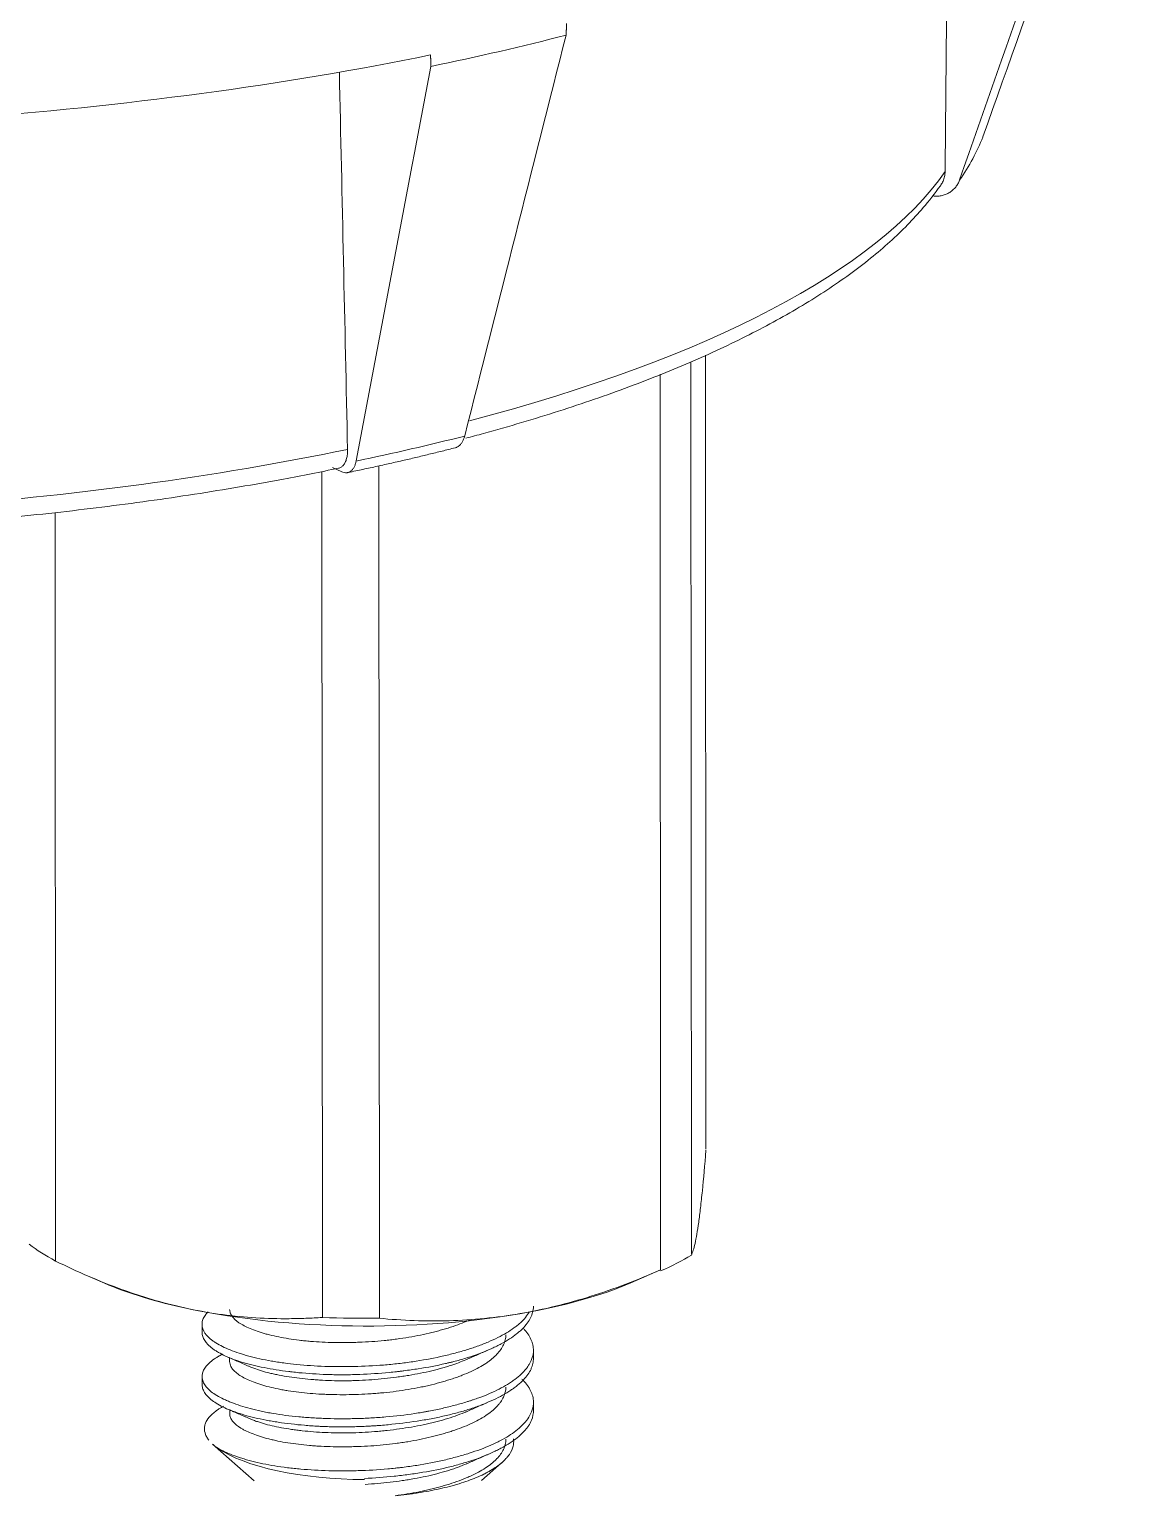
# Model space of a CAD drawing. Extents: x 9509 to 10103, y -15405 to -14985.
# Drawn here: x 10040.31 to 10060.38, y -15231.78 to -15205.24 of the extents above; entities that cross this region are included whole.
import ezdxf

# ---------------------------------------------------------------- set-up
doc = ezdxf.new("R2010")
doc.units = 0
doc.header["$MEASUREMENT"] = 0
doc.linetypes.add('HIDDEN2', pattern=[4.7625, 3.175, -1.5875])
doc.layers.add('1', color=4, linetype='HIDDEN2')

msp = doc.modelspace()

# ---------------------------------------------------------------- linework, layer by layer
at = {"layer": '1', "color": 7, "linetype": 'Continuous', "lineweight": 18}
for p, q in [((10052.298, -15227.408), (10052.288, -15211.26)), ((10052.562, -15225.512), (10052.552, -15211.138)), ((10051.741, -15227.697), (10051.731, -15211.484)), ((10046.648, -15228.572), (10046.638, -15213.141)), ((10045.616, -15228.557), (10045.606, -15213.244)), ((10045.801, -15213.168), (10045.967, -15213.247)), ((10040.786, -15227.536), (10040.777, -15213.983)), ((10051.203, -15227.93), (10051.738, -15227.698)), ((10041.367, -15227.804), (10041.671, -15227.936)), ((10043.438, -15228.682), (10043.438, -15228.826)), ((10043.938, -15229.289), (10043.938, -15229.352)), ((10049.438, -15229.295), (10049.438, -15229.15)), ((10043.438, -15229.625), (10043.438, -15229.771)), ((10049.439, -15230.238), (10049.439, -15230.093)), ((10043.939, -15230.233), (10043.939, -15230.296)), ((10043.63, -15230.851), (10044.379, -15231.513)), ((10048.5, -15231.51), (10048.862, -15231.189))]:
    msp.add_line(p, q, dxfattribs=at)
for centre, major_axis, ratio, start_param, end_param in [((10030.121, -14816.037), (-6.185, 845.228), 0.031919, 4.230195, 4.237281), ((10033.158, -15198.197), (-27.426, -0.018), 0.330963, 2.124315, 2.233189), ((10033.158, -15197.988), (27.43, 0.018), 0.330963, 4.589658, 5.265633), ((10019.923, -14813.877), (-26.675, 849.579), 0.01815, 4.222976, 4.232056), ((10033.163, -15206.158), (-24.615, -0.016), 0.330963, 2.915475, 3.012825), ((10046.436, -15226.372), (6.65, 0.004), 0.330963, 3.54127, 3.696819), ((10046.436, -15226.391), (6.65, 0.004), 0.330963, 5.635665, 5.791214), ((10046.436, -15226.727), (-6, -0.004), 0.330963, 0.652874, 1.001051), ((10046.436, -15226.727), (-6, -0.004), 0.330963, 2.048248, 2.488709), ((10046.436, -15226.727), (-6, -0.004), 0.330963, 1.001051, 2.048248), ((10046.436, -15226.372), (6.65, 0.004), 0.330963, 4.588467, 4.744017), ((10046.439, -15230.501), (-3, -0.002), 0.330963, 0.436959, 1.550932)]:
    msp.add_ellipse(centre, major_axis=major_axis, ratio=ratio, start_param=start_param, end_param=end_param, dxfattribs=at)
at = {"layer": '1', "color": 1, "linetype": 'Continuous', "lineweight": 13}
for centre, major_axis, start_param, end_param in [((10033.163, -15206.017), (-24.351, -0.016), 2.240215, 2.914734), ((10033.163, -15206.158), (-24.615, -0.016), 2.130077, 2.227427), ((10033.163, -15206.017), (-24.351, -0.016), 1.44277, 2.129336)]:
    msp.add_ellipse(centre, major_axis=major_axis, ratio=0.330963, start_param=start_param, end_param=end_param, dxfattribs=at)
at = {"layer": '1', "color": 7, "linetype": 'Continuous', "lineweight": 18}
for points, degree in [([(10057.576, -15207.184), (10058.51, -15204.554), (10059.444, -15201.923), (10060.378, -15199.293)], 3), ([(10057.154, -15207.965), (10058.053, -15205.399), (10058.953, -15202.832), (10059.852, -15200.266)], 3), ([(10048.194, -15212.597), (10048.806, -15210.179), (10049.418, -15207.761), (10050.03, -15205.343)], 3), ([(10046.228, -15213.051), (10046.679, -15210.671), (10047.13, -15208.29), (10047.581, -15205.909)], 3), ([(10057.576, -15207.184), (10057.576, -15207.186), (10057.575, -15207.187), (10057.575, -15207.189)], 3), ([(10057.153, -15207.969), (10057.153, -15207.968), (10057.153, -15207.966), (10057.154, -15207.965)], 3), ([(10048.194, -15212.597), (10048.194, -15212.598), (10048.194, -15212.6), (10048.193, -15212.601)], 3), ([(10046.056, -15213.267), (10047.085, -15213.054), (10048.048, -15212.807)], 2), ([(10046.228, -15213.055), (10046.228, -15213.054), (10046.228, -15213.053), (10046.228, -15213.051)], 3), ([(10043.879, -15229.263), (10044.082, -15229.352), (10044.29, -15229.442)], 2), ([(10048.229, -15229.318), (10048.424, -15229.232), (10048.625, -15229.145)], 2), ([(10048.2, -15230.274), (10048.399, -15230.187), (10048.604, -15230.097)], 2), ([(10043.939, -15230.232), (10044.132, -15230.316), (10044.332, -15230.404)], 2), ([(10043.637, -15230.858), (10043.662, -15230.88), (10043.69, -15230.902), (10043.721, -15230.923)], 3), ([(10048.219, -15231.21), (10048.415, -15231.124), (10048.616, -15231.036)], 2)]:
    msp.add_open_spline(points, degree=degree, dxfattribs=at)
for points, weights in [([(10050.038, -15205.134), (10050.034, -15205.239), (10050.03, -15205.343)], [0.499999122562, 0.500000877438, 0.499999122562]), ([(10047.581, -15205.909), (10047.578, -15205.806), (10047.576, -15205.703)], [0.49999911895, 0.50000088105, 0.49999911895])]:
    msp.add_rational_spline(points, weights, degree=2, dxfattribs=at)
for points, knots in [([(10056.892, -15207.815), (10056.891, -15207.845), (10056.888, -15207.875), (10056.878, -15207.918), (10056.875, -15207.933), (10056.865, -15207.961), (10056.86, -15207.975), (10056.843, -15208.012), (10056.83, -15208.034), (10056.816, -15208.054)], [0, 0, 0, 0, 0.349635, 0.349635, 0.524452, 0.524452, 0.69927, 0.69927, 1, 1, 1, 1]), ([(10048.215, -15212.641), (10048.321, -15212.613), (10048.899, -15212.457), (10049.91, -15212.156), (10051.182, -15211.717), (10052.357, -15211.244), (10053.426, -15210.74), (10054.386, -15210.206), (10055.231, -15209.643), (10055.954, -15209.052), (10056.48, -15208.507), (10056.746, -15208.156), (10056.841, -15208.018)], [0, 0, 0, 0, 0.024982, 0.137042, 0.249252, 0.361669, 0.474337, 0.587303, 0.700593, 0.814167, 0.927736, 1, 1, 1, 1]), ([(10056.688, -15208.261), (10056.714, -15208.262), (10056.765, -15208.261), (10056.814, -15208.253), (10056.851, -15208.244), (10056.863, -15208.24), (10056.887, -15208.233), (10056.898, -15208.228), (10056.932, -15208.214), (10056.954, -15208.203), (10056.985, -15208.183), (10056.995, -15208.176), (10057.015, -15208.162), (10057.024, -15208.154), (10057.051, -15208.13), (10057.068, -15208.113), (10057.098, -15208.076), (10057.111, -15208.056), (10057.135, -15208.014), (10057.145, -15207.992), (10057.153, -15207.969)], [0, 0, 0, 0, 0.125, 0.25, 0.25, 0.3125, 0.3125, 0.375, 0.375, 0.5, 0.5, 0.5625, 0.5625, 0.625, 0.625, 0.75, 0.75, 0.875, 0.875, 1, 1, 1, 1]), ([(10048.193, -15212.601), (10048.188, -15212.622), (10048.175, -15212.662), (10048.158, -15212.697), (10048.144, -15212.721), (10048.139, -15212.728), (10048.129, -15212.742), (10048.124, -15212.749), (10048.107, -15212.767), (10048.095, -15212.778), (10048.077, -15212.791), (10048.07, -15212.795), (10048.057, -15212.802), (10048.05, -15212.805), (10048.039, -15212.809), (10048.034, -15212.81), (10048.029, -15212.812)], [0, 0, 0, 0, 0.187253, 0.374505, 0.374505, 0.468132, 0.468132, 0.561758, 0.561758, 0.749011, 0.749011, 0.842637, 0.842637, 0.936264, 0.936264, 1, 1, 1, 1]), ([(10046.072, -15212.844), (10046.073, -15212.874), (10046.072, -15212.903), (10046.068, -15212.945), (10046.066, -15212.958), (10046.061, -15212.984), (10046.058, -15212.997), (10046.049, -15213.034), (10046.041, -15213.056), (10046.026, -15213.086), (10046.021, -15213.096), (10046.01, -15213.113), (10046.004, -15213.122), (10045.985, -15213.144), (10045.971, -15213.156), (10045.949, -15213.17), (10045.941, -15213.174), (10045.925, -15213.181), (10045.917, -15213.183), (10045.908, -15213.185), (10045.908, -15213.185)], [0, 0, 0, 0, 0.166486, 0.166486, 0.249729, 0.249729, 0.332973, 0.332973, 0.499459, 0.499459, 0.582702, 0.582702, 0.665945, 0.665945, 0.832431, 0.832431, 0.915674, 0.915674, 0.998918, 1, 1, 1, 1]), ([(10045.967, -15213.247), (10045.982, -15213.254), (10046.011, -15213.264), (10046.04, -15213.267), (10046.061, -15213.265), (10046.067, -15213.265), (10046.081, -15213.262), (10046.088, -15213.26), (10046.107, -15213.253), (10046.119, -15213.246), (10046.137, -15213.234), (10046.142, -15213.229), (10046.153, -15213.218), (10046.158, -15213.213), (10046.173, -15213.195), (10046.182, -15213.181), (10046.199, -15213.15), (10046.206, -15213.133), (10046.218, -15213.096), (10046.224, -15213.076), (10046.228, -15213.055)], [0, 0, 0, 0, 0.125, 0.25, 0.25, 0.3125, 0.3125, 0.375, 0.375, 0.5, 0.5, 0.5625, 0.5625, 0.625, 0.625, 0.75, 0.75, 0.875, 0.875, 1, 1, 1, 1]), ([(10030.102, -15214.339), (10030.383, -15214.351), (10031.263, -15214.384), (10032.752, -15214.409), (10034.564, -15214.396), (10036.368, -15214.338), (10038.154, -15214.234), (10039.913, -15214.087), (10041.634, -15213.895), (10043.308, -15213.662), (10044.73, -15213.42), (10045.581, -15213.252), (10045.908, -15213.184)], [0, 0, 0, 0, 0.05141, 0.161191, 0.270985, 0.380781, 0.490588, 0.600414, 0.710271, 0.820171, 0.930128, 1, 1, 1, 1]), ([(10052.562, -15225.53), (10052.54, -15225.798), (10052.518, -15226.044), (10052.485, -15226.372), (10052.474, -15226.475), (10052.452, -15226.665), (10052.441, -15226.753), (10052.43, -15226.833)], [0, 0, 0, 0, 0.5, 0.5, 0.75, 0.75, 1, 1, 1, 1]), ([(10052.43, -15226.833), (10052.419, -15226.912), (10052.408, -15226.984), (10052.386, -15227.112), (10052.375, -15227.168), (10052.342, -15227.314), (10052.32, -15227.382), (10052.298, -15227.427)], [0, 0, 0, 0, 0.25, 0.25, 0.5, 0.5, 1, 1, 1, 1]), ([(10043.201, -15228.401), (10042.998, -15228.358), (10042.795, -15228.307), (10042.49, -15228.219), (10042.389, -15228.188), (10042.236, -15228.138), (10042.185, -15228.121), (10042.083, -15228.086), (10041.626, -15227.924), (10041.179, -15227.729), (10040.786, -15227.536)], [0, 0, 0, 0, 0.25, 0.25, 0.375, 0.375, 0.4375, 0.4375, 0.5, 1, 1, 1, 1]), ([(10051.741, -15227.697), (10051.321, -15227.88), (10050.9, -15228.041), (10050.263, -15228.242), (10050.051, -15228.302), (10049.624, -15228.407), (10049.41, -15228.452), (10049.195, -15228.488)], [0, 0, 0, 0, 0.5, 0.5, 0.75, 0.75, 1, 1, 1, 1]), ([(10045.616, -15228.557), (10045.517, -15228.564), (10045.368, -15228.572), (10045.218, -15228.576), (10045.118, -15228.579), (10045.068, -15228.579), (10044.816, -15228.581), (10044.615, -15228.576), (10044.212, -15228.552), (10044.01, -15228.533), (10043.606, -15228.478), (10043.404, -15228.444), (10043.201, -15228.401)], [0, 0, 0, 0, 0.125, 0.1875, 0.1875, 0.25, 0.25, 0.5, 0.5, 0.75, 0.75, 1, 1, 1, 1]), ([(10043.548, -15228.455), (10043.532, -15228.47), (10043.518, -15228.486), (10043.487, -15228.526), (10043.472, -15228.551), (10043.45, -15228.601), (10043.443, -15228.626), (10043.438, -15228.664), (10043.437, -15228.677), (10043.438, -15228.696), (10043.438, -15228.702), (10043.44, -15228.715), (10043.441, -15228.721), (10043.452, -15228.779), (10043.478, -15228.828), (10043.54, -15228.901), (10043.564, -15228.925), (10043.6, -15228.954), (10043.607, -15228.96), (10043.623, -15228.972), (10043.63, -15228.978), (10043.655, -15228.995), (10043.672, -15229.007), (10043.762, -15229.063), (10043.848, -15229.105), (10043.997, -15229.165), (10044.051, -15229.184), (10044.122, -15229.208), (10044.136, -15229.212), (10044.165, -15229.222), (10044.21, -15229.235), (10044.256, -15229.248), (10044.412, -15229.291), (10044.547, -15229.321), (10044.729, -15229.353), (10044.784, -15229.362), (10044.841, -15229.371), (10044.88, -15229.376), (10044.899, -15229.379), (10044.997, -15229.392), (10045.076, -15229.401), (10045.318, -15229.425), (10045.486, -15229.436), (10045.702, -15229.444), (10045.746, -15229.445), (10045.812, -15229.446), (10045.834, -15229.446), (10045.878, -15229.447), (10045.989, -15229.448), (10046.1, -15229.447), (10046.367, -15229.442), (10046.546, -15229.433), (10046.769, -15229.415), (10046.814, -15229.411), (10046.904, -15229.402), (10046.948, -15229.397), (10047.081, -15229.382), (10047.168, -15229.371), (10047.425, -15229.333), (10047.592, -15229.302), (10047.794, -15229.258), (10047.835, -15229.248), (10047.914, -15229.229), (10047.953, -15229.22), (10048.068, -15229.19), (10048.142, -15229.169), (10048.286, -15229.125), (10048.355, -15229.102), (10048.489, -15229.054), (10048.554, -15229.029), (10048.678, -15228.977), (10048.796, -15228.923), (10048.952, -15228.838), (10049.043, -15228.778), (10049.106, -15228.732), (10049.126, -15228.717), (10049.165, -15228.685), (10049.184, -15228.669), (10049.271, -15228.589), (10049.326, -15228.523), (10049.365, -15228.456)], [0, 0, 0, 0, 0.018178, 0.018178, 0.04623, 0.04623, 0.074282, 0.074282, 0.088308, 0.088308, 0.095321, 0.095321, 0.102334, 0.102334, 0.158438, 0.158438, 0.18649, 0.18649, 0.193503, 0.193503, 0.200516, 0.200516, 0.214542, 0.214542, 0.270647, 0.270647, 0.298699, 0.298699, 0.305712, 0.305712, 0.312725, 0.326751, 0.326751, 0.382855, 0.382855, 0.396881, 0.403894, 0.403894, 0.410907, 0.410907, 0.438959, 0.438959, 0.495063, 0.495063, 0.509089, 0.509089, 0.516102, 0.516102, 0.523115, 0.551167, 0.551167, 0.607271, 0.607271, 0.621297, 0.621297, 0.635323, 0.635323, 0.663375, 0.663375, 0.719479, 0.719479, 0.733505, 0.733505, 0.747531, 0.747531, 0.775584, 0.775584, 0.803636, 0.803636, 0.831688, 0.831688, 0.85974, 0.887792, 0.915844, 0.915844, 0.92987, 0.92987, 0.943896, 0.943896, 1, 1, 1, 1]), ([(10049.437, -15228.351), (10049.437, -15228.354), (10049.437, -15228.357), (10049.437, -15228.377), (10049.436, -15228.394), (10049.431, -15228.428), (10049.428, -15228.446), (10049.415, -15228.497), (10049.402, -15228.531), (10049.353, -15228.631), (10049.304, -15228.696), (10049.231, -15228.769), (10049.223, -15228.777), (10049.206, -15228.793), (10049.18, -15228.817), (10049.152, -15228.84), (10049.093, -15228.887), (10049.007, -15228.947), (10048.908, -15229.006), (10048.829, -15229.048), (10048.787, -15229.069), (10048.744, -15229.09), (10048.715, -15229.104), (10048.701, -15229.111), (10048.566, -15229.172), (10048.436, -15229.222), (10048.226, -15229.291), (10048.154, -15229.313), (10048.041, -15229.344), (10048.003, -15229.354), (10047.945, -15229.369), (10047.925, -15229.373), (10047.886, -15229.383), (10047.866, -15229.388), (10047.688, -15229.429), (10047.523, -15229.46), (10047.268, -15229.5), (10047.182, -15229.512), (10047.072, -15229.526), (10047.05, -15229.529), (10047.006, -15229.534), (10046.984, -15229.537), (10046.917, -15229.544), (10046.873, -15229.549), (10046.65, -15229.57), (10046.472, -15229.582), (10046.205, -15229.592), (10046.115, -15229.594), (10046.004, -15229.594), (10045.981, -15229.594), (10045.937, -15229.594), (10045.87, -15229.594), (10045.804, -15229.593), (10045.586, -15229.587), (10045.417, -15229.577), (10045.211, -15229.559), (10045.15, -15229.553), (10045.09, -15229.546), (10045.05, -15229.542), (10045.03, -15229.539), (10044.93, -15229.527), (10044.853, -15229.516), (10044.63, -15229.481), (10044.491, -15229.453), (10044.329, -15229.414), (10044.297, -15229.406), (10044.235, -15229.389), (10044.205, -15229.38), (10044.116, -15229.354), (10044.06, -15229.335), (10043.903, -15229.277), (10043.812, -15229.235), (10043.715, -15229.179), (10043.696, -15229.167), (10043.661, -15229.144), (10043.644, -15229.132), (10043.597, -15229.097), (10043.569, -15229.073), (10043.498, -15229.001), (10043.466, -15228.952), (10043.446, -15228.889), (10043.443, -15228.877), (10043.439, -15228.853), (10043.438, -15228.843), (10043.438, -15228.832)], [0, 0, 0, 0, 0.002286, 0.002286, 0.016568, 0.016568, 0.030851, 0.030851, 0.059416, 0.059416, 0.116545, 0.116545, 0.123687, 0.123687, 0.130828, 0.14511, 0.14511, 0.173675, 0.20224, 0.20224, 0.216523, 0.223664, 0.223664, 0.230805, 0.230805, 0.287935, 0.287935, 0.3165, 0.3165, 0.330782, 0.330782, 0.337923, 0.337923, 0.345065, 0.345065, 0.402194, 0.402194, 0.430759, 0.430759, 0.437901, 0.437901, 0.445042, 0.445042, 0.459324, 0.459324, 0.516454, 0.516454, 0.545019, 0.545019, 0.55216, 0.55216, 0.559301, 0.573584, 0.573584, 0.630714, 0.630714, 0.644996, 0.652137, 0.652137, 0.659279, 0.659279, 0.687844, 0.687844, 0.744973, 0.744973, 0.759256, 0.759256, 0.773538, 0.773538, 0.802103, 0.802103, 0.859233, 0.859233, 0.873515, 0.873515, 0.887798, 0.887798, 0.916363, 0.916363, 0.973493, 0.973493, 0.987775, 0.987775, 1, 1, 1, 1]), ([(10043.938, -15228.413), (10043.938, -15228.423), (10043.939, -15228.433), (10043.943, -15228.453), (10043.945, -15228.464), (10043.953, -15228.484), (10043.957, -15228.495), (10043.973, -15228.525), (10043.988, -15228.545), (10044.04, -15228.605), (10044.088, -15228.643), (10044.181, -15228.698), (10044.214, -15228.716), (10044.288, -15228.75), (10044.328, -15228.767), (10044.413, -15228.799), (10044.458, -15228.815), (10044.53, -15228.837), (10044.555, -15228.844), (10044.606, -15228.859), (10044.633, -15228.866), (10044.767, -15228.9), (10044.883, -15228.923), (10045.069, -15228.953), (10045.133, -15228.961), (10045.232, -15228.973), (10045.266, -15228.977), (10045.334, -15228.984), (10045.368, -15228.987), (10045.542, -15229.001), (10045.684, -15229.008), (10045.905, -15229.012), (10045.979, -15229.012), (10046.074, -15229.011), (10046.093, -15229.011), (10046.131, -15229.01), (10046.188, -15229.009), (10046.244, -15229.008), (10046.434, -15229), (10046.585, -15228.99), (10046.773, -15228.971), (10046.83, -15228.965), (10046.886, -15228.959), (10046.924, -15228.954), (10046.943, -15228.951), (10047.036, -15228.939), (10047.11, -15228.928), (10047.326, -15228.891), (10047.466, -15228.863), (10047.634, -15228.821), (10047.668, -15228.813), (10047.734, -15228.795), (10047.766, -15228.786), (10047.862, -15228.759), (10047.924, -15228.739), (10048.096, -15228.682), (10048.2, -15228.641), (10048.296, -15228.598)], [0, 0, 0, 0, 0.018204, 0.018204, 0.037166, 0.037166, 0.056128, 0.056128, 0.094053, 0.094053, 0.169903, 0.169903, 0.207828, 0.207828, 0.245752, 0.245752, 0.283677, 0.283677, 0.302639, 0.302639, 0.321602, 0.321602, 0.397451, 0.397451, 0.435376, 0.435376, 0.454339, 0.454339, 0.473301, 0.473301, 0.54915, 0.54915, 0.587075, 0.587075, 0.596556, 0.596556, 0.606038, 0.625, 0.625, 0.700849, 0.700849, 0.719812, 0.729293, 0.729293, 0.738774, 0.738774, 0.776699, 0.776699, 0.852549, 0.852549, 0.871511, 0.871511, 0.890473, 0.890473, 0.928398, 0.928398, 1, 1, 1, 1]), ([(10049.195, -15228.488), (10048.981, -15228.525), (10048.767, -15228.554), (10048.338, -15228.596), (10048.124, -15228.61), (10047.486, -15228.628), (10047.065, -15228.611), (10046.648, -15228.572)], [0, 0, 0, 0, 0.25, 0.25, 0.5, 0.5, 1, 1, 1, 1]), ([(10043.809, -15229.223), (10043.794, -15229.23), (10043.779, -15229.238), (10043.755, -15229.251), (10043.745, -15229.257), (10043.725, -15229.268), (10043.696, -15229.285), (10043.67, -15229.302), (10043.62, -15229.336), (10043.561, -15229.383), (10043.517, -15229.431), (10043.49, -15229.467), (10043.482, -15229.48), (10043.468, -15229.505), (10043.462, -15229.517), (10043.437, -15229.581), (10043.433, -15229.631), (10043.451, -15229.707), (10043.461, -15229.732), (10043.482, -15229.769), (10043.49, -15229.782), (10043.508, -15229.806), (10043.518, -15229.819), (10043.573, -15229.879), (10043.631, -15229.926), (10043.742, -15229.992), (10043.782, -15230.014), (10043.849, -15230.046), (10043.872, -15230.056), (10043.92, -15230.077), (10043.944, -15230.087), (10044.072, -15230.137), (10044.186, -15230.174), (10044.375, -15230.224), (10044.441, -15230.24), (10044.545, -15230.262), (10044.58, -15230.269), (10044.652, -15230.283), (10044.688, -15230.289), (10044.872, -15230.321), (10045.027, -15230.341), (10045.271, -15230.364), (10045.354, -15230.37), (10045.482, -15230.378), (10045.525, -15230.38), (10045.611, -15230.384), (10045.654, -15230.386), (10045.784, -15230.39), (10045.871, -15230.391), (10046.047, -15230.391), (10046.136, -15230.39), (10046.27, -15230.387), (10046.315, -15230.386), (10046.405, -15230.382), (10046.45, -15230.38), (10046.585, -15230.372), (10046.675, -15230.366), (10046.941, -15230.343), (10047.116, -15230.323), (10047.331, -15230.29), (10047.374, -15230.283), (10047.438, -15230.272), (10047.46, -15230.269), (10047.502, -15230.261), (10047.607, -15230.242), (10047.791, -15230.204), (10047.946, -15230.165), (10048.098, -15230.125), (10048.171, -15230.104), (10048.261, -15230.076), (10048.279, -15230.07), (10048.315, -15230.059), (10048.332, -15230.053), (10048.384, -15230.035), (10048.418, -15230.023), (10048.518, -15229.987), (10048.582, -15229.962), (10048.763, -15229.884), (10048.872, -15229.828), (10048.981, -15229.762), (10048.993, -15229.754), (10049.017, -15229.739), (10049.051, -15229.716), (10049.083, -15229.693), (10049.145, -15229.647), (10049.219, -15229.584), (10049.279, -15229.519), (10049.319, -15229.469), (10049.337, -15229.444), (10049.353, -15229.419), (10049.364, -15229.402), (10049.369, -15229.394), (10049.411, -15229.318), (10049.432, -15229.25), (10049.439, -15229.149), (10049.438, -15229.115), (10049.43, -15229.064), (10049.426, -15229.047), (10049.419, -15229.022), (10049.416, -15229.013), (10049.411, -15228.996), (10049.407, -15228.988), (10049.377, -15228.912), (10049.335, -15228.845), (10049.271, -15228.774), (10049.266, -15228.768), (10049.26, -15228.761)], [0, 0, 0, 0, 0.007902, 0.007902, 0.013515, 0.013515, 0.019127, 0.030352, 0.030352, 0.052802, 0.075252, 0.075252, 0.086476, 0.086476, 0.097701, 0.097701, 0.142601, 0.142601, 0.16505, 0.16505, 0.176275, 0.176275, 0.1875, 0.1875, 0.2324, 0.2324, 0.254849, 0.254849, 0.266074, 0.266074, 0.277299, 0.277299, 0.322198, 0.322198, 0.344648, 0.344648, 0.355873, 0.355873, 0.367098, 0.367098, 0.411997, 0.411997, 0.434447, 0.434447, 0.445672, 0.445672, 0.456897, 0.456897, 0.479346, 0.479346, 0.501796, 0.501796, 0.513021, 0.513021, 0.524246, 0.524246, 0.546696, 0.546696, 0.591595, 0.591595, 0.60282, 0.60282, 0.608432, 0.608432, 0.614045, 0.636494, 0.658944, 0.658944, 0.681394, 0.681394, 0.687006, 0.687006, 0.692619, 0.692619, 0.703844, 0.703844, 0.726293, 0.726293, 0.771193, 0.771193, 0.776805, 0.776805, 0.782418, 0.793642, 0.793642, 0.816092, 0.838542, 0.838542, 0.849767, 0.855379, 0.855379, 0.860992, 0.860992, 0.905891, 0.905891, 0.928341, 0.928341, 0.939566, 0.939566, 0.945178, 0.945178, 0.95079, 0.95079, 0.99569, 0.99569, 1, 1, 1, 1]), ([(10043.938, -15229.355), (10043.939, -15229.385), (10043.946, -15229.416), (10043.972, -15229.466), (10043.986, -15229.486), (10044.012, -15229.516), (10044.021, -15229.526), (10044.042, -15229.546), (10044.053, -15229.555), (10044.113, -15229.603), (10044.174, -15229.64), (10044.283, -15229.691), (10044.322, -15229.708), (10044.386, -15229.732), (10044.409, -15229.741), (10044.454, -15229.756), (10044.477, -15229.764), (10044.598, -15229.802), (10044.703, -15229.829), (10044.848, -15229.858), (10044.877, -15229.864), (10044.938, -15229.875), (10044.968, -15229.88), (10045.062, -15229.895), (10045.127, -15229.904), (10045.324, -15229.928), (10045.461, -15229.939), (10045.64, -15229.948), (10045.676, -15229.95), (10045.731, -15229.952), (10045.75, -15229.952), (10045.787, -15229.953), (10045.805, -15229.954), (10045.897, -15229.955), (10045.972, -15229.956), (10046.196, -15229.954), (10046.347, -15229.949), (10046.518, -15229.937), (10046.538, -15229.936), (10046.576, -15229.933), (10046.595, -15229.931), (10046.652, -15229.927), (10046.69, -15229.923), (10046.803, -15229.912), (10046.878, -15229.904), (10047.1, -15229.874), (10047.245, -15229.85), (10047.422, -15229.814), (10047.457, -15229.807), (10047.526, -15229.791), (10047.56, -15229.783), (10047.661, -15229.759), (10047.726, -15229.741), (10047.854, -15229.705), (10047.915, -15229.686), (10048.005, -15229.656), (10048.035, -15229.646), (10048.093, -15229.625), (10048.121, -15229.614), (10048.26, -15229.56), (10048.361, -15229.514), (10048.495, -15229.44), (10048.538, -15229.415), (10048.597, -15229.375), (10048.616, -15229.362), (10048.652, -15229.335), (10048.67, -15229.321), (10048.753, -15229.253), (10048.806, -15229.197), (10048.867, -15229.11), (10048.884, -15229.081), (10048.904, -15229.037), (10048.91, -15229.022), (10048.921, -15228.992), (10048.925, -15228.978), (10048.935, -15228.933), (10048.938, -15228.903), (10048.938, -15228.872)], [0, 0, 0, 0, 0.042672, 0.042672, 0.07166, 0.07166, 0.086155, 0.086155, 0.100649, 0.100649, 0.158627, 0.158627, 0.187616, 0.187616, 0.20211, 0.20211, 0.216605, 0.216605, 0.274583, 0.274583, 0.289077, 0.289077, 0.303571, 0.303571, 0.33256, 0.33256, 0.390538, 0.390538, 0.405032, 0.405032, 0.41228, 0.41228, 0.419527, 0.419527, 0.448516, 0.448516, 0.506493, 0.506493, 0.513741, 0.513741, 0.520988, 0.520988, 0.535482, 0.535482, 0.564471, 0.564471, 0.622449, 0.622449, 0.636943, 0.636943, 0.651438, 0.651438, 0.680427, 0.680427, 0.709416, 0.709416, 0.72391, 0.72391, 0.738404, 0.738404, 0.796382, 0.796382, 0.825371, 0.825371, 0.839866, 0.839866, 0.85436, 0.85436, 0.912338, 0.912338, 0.941327, 0.941327, 0.955821, 0.955821, 0.970315, 0.970315, 1, 1, 1, 1]), ([(10049.438, -15229.293), (10049.438, -15229.325), (10049.435, -15229.357), (10049.424, -15229.406), (10049.42, -15229.423), (10049.408, -15229.457), (10049.402, -15229.474), (10049.363, -15229.559), (10049.317, -15229.625), (10049.225, -15229.721), (10049.191, -15229.752), (10049.133, -15229.799), (10049.113, -15229.815), (10049.071, -15229.845), (10049.049, -15229.861), (10048.936, -15229.936), (10048.832, -15229.994), (10048.658, -15230.075), (10048.597, -15230.101), (10048.5, -15230.139), (10048.467, -15230.152), (10048.4, -15230.177), (10048.366, -15230.189), (10048.261, -15230.224), (10048.189, -15230.246), (10048.041, -15230.288), (10047.889, -15230.328), (10047.729, -15230.362), (10047.605, -15230.387), (10047.563, -15230.395), (10047.479, -15230.41), (10047.437, -15230.417), (10047.224, -15230.452), (10047.051, -15230.474), (10046.786, -15230.501), (10046.697, -15230.509), (10046.584, -15230.517), (10046.561, -15230.518), (10046.516, -15230.521), (10046.449, -15230.525), (10046.382, -15230.528), (10046.247, -15230.534), (10046.159, -15230.536), (10045.982, -15230.538), (10045.894, -15230.538), (10045.762, -15230.535), (10045.697, -15230.534), (10045.632, -15230.531), (10045.588, -15230.529), (10045.567, -15230.528), (10045.459, -15230.522), (10045.375, -15230.516), (10045.127, -15230.496), (10044.969, -15230.477), (10044.78, -15230.448), (10044.743, -15230.442), (10044.688, -15230.433), (10044.669, -15230.43), (10044.633, -15230.423), (10044.544, -15230.406), (10044.458, -15230.388), (10044.263, -15230.342), (10044.143, -15230.308), (10044.022, -15230.264), (10044.009, -15230.26), (10043.983, -15230.25), (10043.97, -15230.245), (10043.932, -15230.23), (10043.907, -15230.219), (10043.837, -15230.188), (10043.793, -15230.166), (10043.674, -15230.1), (10043.609, -15230.053), (10043.552, -15229.999), (10043.546, -15229.993), (10043.534, -15229.98), (10043.518, -15229.962), (10043.503, -15229.944), (10043.477, -15229.907), (10043.451, -15229.858), (10043.44, -15229.808), (10043.439, -15229.78), (10043.438, -15229.776), (10043.438, -15229.773)], [0, 0, 0, 0, 0.026688, 0.026688, 0.040944, 0.040944, 0.055201, 0.055201, 0.112226, 0.112226, 0.140739, 0.140739, 0.154995, 0.154995, 0.169252, 0.169252, 0.226277, 0.226277, 0.25479, 0.25479, 0.269046, 0.269046, 0.283303, 0.283303, 0.311815, 0.311815, 0.340328, 0.368841, 0.368841, 0.383097, 0.383097, 0.397354, 0.397354, 0.454379, 0.454379, 0.482892, 0.482892, 0.49002, 0.49002, 0.497149, 0.511405, 0.511405, 0.539918, 0.539918, 0.56843, 0.56843, 0.582687, 0.589815, 0.589815, 0.596943, 0.596943, 0.625456, 0.625456, 0.682482, 0.682482, 0.696738, 0.696738, 0.703866, 0.703866, 0.710994, 0.739507, 0.739507, 0.796533, 0.796533, 0.803661, 0.803661, 0.810789, 0.810789, 0.825045, 0.825045, 0.853558, 0.853558, 0.910584, 0.910584, 0.917712, 0.917712, 0.92484, 0.939096, 0.939096, 0.967609, 0.996122, 0.996122, 1, 1, 1, 1]), ([(10048.245, -15229.311), (10048.163, -15229.347), (10048.075, -15229.381), (10047.951, -15229.423), (10047.92, -15229.433), (10047.858, -15229.452), (10047.827, -15229.461), (10047.731, -15229.489), (10047.665, -15229.506), (10047.465, -15229.554), (10047.326, -15229.582), (10047.145, -15229.611), (10047.108, -15229.617), (10047.034, -15229.628), (10046.997, -15229.633), (10046.886, -15229.648), (10046.812, -15229.657), (10046.587, -15229.68), (10046.437, -15229.691), (10046.247, -15229.699), (10046.209, -15229.7), (10046.133, -15229.702), (10046.095, -15229.703), (10045.983, -15229.704), (10045.909, -15229.704), (10045.763, -15229.701), (10045.691, -15229.698), (10045.584, -15229.692), (10045.531, -15229.689), (10045.478, -15229.685), (10045.443, -15229.682), (10045.425, -15229.681), (10045.269, -15229.668), (10045.138, -15229.652), (10044.952, -15229.623), (10044.892, -15229.613), (10044.805, -15229.596), (10044.777, -15229.59), (10044.734, -15229.581), (10044.72, -15229.578), (10044.693, -15229.571), (10044.679, -15229.568), (10044.559, -15229.539), (10044.463, -15229.51), (10044.347, -15229.467), (10044.319, -15229.455), (10044.291, -15229.443)], [0, 0, 0, 0, 0.078076, 0.078076, 0.102722, 0.102722, 0.127367, 0.127367, 0.176657, 0.176657, 0.275237, 0.275237, 0.299883, 0.299883, 0.324528, 0.324528, 0.373818, 0.373818, 0.472398, 0.472398, 0.497044, 0.497044, 0.521689, 0.521689, 0.570979, 0.570979, 0.620269, 0.620269, 0.644914, 0.657237, 0.657237, 0.669559, 0.669559, 0.76814, 0.76814, 0.81743, 0.81743, 0.842075, 0.842075, 0.854398, 0.854398, 0.86672, 0.86672, 0.965301, 0.965301, 1, 1, 1, 1]), ([(10043.721, -15230.923), (10043.798, -15230.968), (10043.888, -15231.009), (10044.042, -15231.068), (10044.097, -15231.087), (10044.185, -15231.115), (10044.215, -15231.124), (10044.261, -15231.137), (10044.277, -15231.141), (10044.308, -15231.15), (10044.324, -15231.154), (10044.469, -15231.191), (10044.607, -15231.22), (10044.828, -15231.256), (10044.905, -15231.267), (10045.003, -15231.28), (10045.023, -15231.282), (10045.063, -15231.287), (10045.083, -15231.289), (10045.144, -15231.295), (10045.184, -15231.299), (10045.389, -15231.317), (10045.558, -15231.327), (10045.819, -15231.334), (10045.907, -15231.335), (10046.018, -15231.335), (10046.041, -15231.335), (10046.086, -15231.334), (10046.153, -15231.334), (10046.22, -15231.332), (10046.443, -15231.326), (10046.622, -15231.315), (10046.844, -15231.295), (10046.91, -15231.289), (10046.977, -15231.281), (10047.021, -15231.276), (10047.043, -15231.274), (10047.154, -15231.26), (10047.241, -15231.248), (10047.497, -15231.208), (10047.662, -15231.176), (10047.861, -15231.13), (10047.9, -15231.12), (10047.978, -15231.101), (10048.017, -15231.09), (10048.131, -15231.059), (10048.204, -15231.038), (10048.416, -15230.97), (10048.547, -15230.922), (10048.697, -15230.856), (10048.727, -15230.842), (10048.784, -15230.815), (10048.812, -15230.801), (10048.893, -15230.759), (10048.943, -15230.73), (10049.084, -15230.641), (10049.164, -15230.579), (10049.246, -15230.498), (10049.262, -15230.481), (10049.291, -15230.448), (10049.305, -15230.432), (10049.343, -15230.382), (10049.364, -15230.349), (10049.416, -15230.248), (10049.435, -15230.181), (10049.44, -15230.078), (10049.437, -15230.044), (10049.424, -15229.976), (10049.403, -15229.909), (10049.366, -15229.842), (10049.333, -15229.793), (10049.321, -15229.776), (10049.294, -15229.743), (10049.28, -15229.726), (10049.254, -15229.698), (10049.242, -15229.686), (10049.23, -15229.674)], [0, 0, 0, 0, 0.058194, 0.058194, 0.087291, 0.087291, 0.101839, 0.101839, 0.109113, 0.109113, 0.116387, 0.116387, 0.174581, 0.174581, 0.203678, 0.203678, 0.210952, 0.210952, 0.218226, 0.218226, 0.232775, 0.232775, 0.290968, 0.290968, 0.320065, 0.320065, 0.327339, 0.327339, 0.334614, 0.349162, 0.349162, 0.407356, 0.407356, 0.421904, 0.429178, 0.429178, 0.436453, 0.436453, 0.465549, 0.465549, 0.523743, 0.523743, 0.538291, 0.538291, 0.55284, 0.55284, 0.581937, 0.581937, 0.64013, 0.64013, 0.654679, 0.654679, 0.669227, 0.669227, 0.698324, 0.698324, 0.756518, 0.756518, 0.771066, 0.771066, 0.785615, 0.785615, 0.814711, 0.814711, 0.872905, 0.872905, 0.902002, 0.902002, 0.931099, 0.960196, 0.960196, 0.974744, 0.974744, 0.989292, 0.989292, 1, 1, 1, 1]), ([(10043.939, -15230.3), (10043.939, -15230.308), (10043.94, -15230.316), (10043.944, -15230.345), (10043.951, -15230.366), (10043.966, -15230.397), (10043.972, -15230.407), (10043.986, -15230.427), (10043.993, -15230.438), (10044.036, -15230.487), (10044.083, -15230.525), (10044.158, -15230.571), (10044.174, -15230.58), (10044.207, -15230.598), (10044.224, -15230.607), (10044.279, -15230.633), (10044.319, -15230.65), (10044.445, -15230.698), (10044.54, -15230.729), (10044.673, -15230.763), (10044.7, -15230.769), (10044.756, -15230.782), (10044.784, -15230.789), (10044.871, -15230.807), (10044.931, -15230.818), (10045.116, -15230.847), (10045.247, -15230.863), (10045.42, -15230.878), (10045.455, -15230.881), (10045.526, -15230.886), (10045.561, -15230.888), (10045.668, -15230.893), (10045.741, -15230.896), (10045.887, -15230.899), (10045.961, -15230.899), (10046.073, -15230.899), (10046.13, -15230.898), (10046.187, -15230.896), (10046.225, -15230.895), (10046.244, -15230.895), (10046.416, -15230.889), (10046.567, -15230.879), (10046.793, -15230.857), (10046.868, -15230.849), (10046.979, -15230.834), (10047.016, -15230.829), (10047.072, -15230.821), (10047.091, -15230.818), (10047.128, -15230.812), (10047.146, -15230.809), (10047.31, -15230.782), (10047.45, -15230.754), (10047.652, -15230.705), (10047.718, -15230.688), (10047.814, -15230.66), (10047.846, -15230.651), (10047.909, -15230.632), (10047.939, -15230.622), (10048.089, -15230.572), (10048.2, -15230.529), (10048.352, -15230.46), (10048.4, -15230.436), (10048.491, -15230.386), (10048.534, -15230.361), (10048.652, -15230.283), (10048.719, -15230.229), (10048.787, -15230.158), (10048.799, -15230.144), (10048.824, -15230.115), (10048.835, -15230.101), (10048.866, -15230.057), (10048.883, -15230.028), (10048.924, -15229.94), (10048.938, -15229.882), (10048.938, -15229.821), (10048.938, -15229.82), (10048.938, -15229.819)], [0, 0, 0, 0, 0.011617, 0.011617, 0.04066, 0.04066, 0.055181, 0.055181, 0.069702, 0.069702, 0.127788, 0.127788, 0.142309, 0.142309, 0.156831, 0.156831, 0.185873, 0.185873, 0.243959, 0.243959, 0.25848, 0.25848, 0.273002, 0.273002, 0.302044, 0.302044, 0.36013, 0.36013, 0.374651, 0.374651, 0.389173, 0.389173, 0.418215, 0.418215, 0.447258, 0.447258, 0.46178, 0.46904, 0.46904, 0.476301, 0.476301, 0.534386, 0.534386, 0.563429, 0.563429, 0.577951, 0.577951, 0.585211, 0.585211, 0.592472, 0.592472, 0.650557, 0.650557, 0.6796, 0.6796, 0.694122, 0.694122, 0.708643, 0.708643, 0.766728, 0.766728, 0.795771, 0.795771, 0.824814, 0.824814, 0.882899, 0.882899, 0.897421, 0.897421, 0.911942, 0.911942, 0.940985, 0.940985, 0.99907, 0.99907, 1, 1, 1, 1]), ([(10043.824, -15230.166), (10043.812, -15230.172), (10043.8, -15230.179), (10043.772, -15230.196), (10043.757, -15230.205), (10043.727, -15230.224), (10043.685, -15230.253), (10043.648, -15230.282), (10043.582, -15230.342), (10043.548, -15230.383), (10043.512, -15230.445), (10043.502, -15230.466), (10043.488, -15230.509), (10043.484, -15230.53), (10043.479, -15230.594), (10043.486, -15230.637), (10043.51, -15230.7), (10043.521, -15230.72), (10043.541, -15230.752), (10043.549, -15230.762), (10043.558, -15230.775), (10043.56, -15230.777), (10043.562, -15230.779)], [0, 0, 0, 0, 0.037159, 0.037159, 0.087239, 0.087239, 0.137319, 0.23748, 0.23748, 0.4378, 0.4378, 0.53796, 0.53796, 0.638121, 0.638121, 0.838441, 0.838441, 0.938601, 0.938601, 0.988682, 0.988682, 1, 1, 1, 1]), ([(10048.213, -15230.269), (10048.205, -15230.272), (10048.197, -15230.275), (10048.081, -15230.323), (10047.964, -15230.364), (10047.777, -15230.42), (10047.713, -15230.437), (10047.613, -15230.462), (10047.579, -15230.47), (10047.511, -15230.486), (10047.476, -15230.493), (10047.303, -15230.53), (10047.16, -15230.554), (10046.94, -15230.585), (10046.865, -15230.594), (10046.752, -15230.607), (10046.714, -15230.61), (10046.639, -15230.617), (10046.601, -15230.621), (10046.412, -15230.636), (10046.262, -15230.643), (10046.074, -15230.647), (10046.037, -15230.647), (10045.962, -15230.647), (10045.925, -15230.647), (10045.813, -15230.646), (10045.74, -15230.643), (10045.525, -15230.634), (10045.386, -15230.623), (10045.22, -15230.604), (10045.187, -15230.6), (10045.121, -15230.592), (10045.089, -15230.588), (10044.994, -15230.574), (10044.933, -15230.564), (10044.757, -15230.531), (10044.648, -15230.506), (10044.536, -15230.474), (10044.524, -15230.47), (10044.5, -15230.463), (10044.488, -15230.459), (10044.452, -15230.448), (10044.429, -15230.44), (10044.382, -15230.423), (10044.358, -15230.414), (10044.335, -15230.405)], [0, 0, 0, 0, 0.007305, 0.007305, 0.108766, 0.108766, 0.159497, 0.159497, 0.184862, 0.184862, 0.210227, 0.210227, 0.311688, 0.311688, 0.362419, 0.362419, 0.387784, 0.387784, 0.413149, 0.413149, 0.51461, 0.51461, 0.539976, 0.539976, 0.565341, 0.565341, 0.616071, 0.616071, 0.717532, 0.717532, 0.742898, 0.742898, 0.768263, 0.768263, 0.818993, 0.818993, 0.920454, 0.920454, 0.933137, 0.933137, 0.94582, 0.94582, 0.971185, 0.971185, 1, 1, 1, 1]), ([(10049.439, -15230.235), (10049.439, -15230.296), (10049.427, -15230.358), (10049.388, -15230.452), (10049.37, -15230.485), (10049.337, -15230.535), (10049.326, -15230.551), (10049.306, -15230.576), (10049.299, -15230.584), (10049.285, -15230.601), (10049.278, -15230.609), (10049.212, -15230.682), (10049.138, -15230.744), (10049.006, -15230.834), (10048.959, -15230.864), (10048.895, -15230.9), (10048.882, -15230.908), (10048.855, -15230.922), (10048.842, -15230.929), (10048.801, -15230.95), (10048.773, -15230.964), (10048.629, -15231.033), (10048.503, -15231.085), (10048.298, -15231.156), (10048.227, -15231.178), (10048.116, -15231.211), (10048.078, -15231.221), (10048.002, -15231.242), (10047.964, -15231.252), (10047.769, -15231.299), (10047.607, -15231.332), (10047.396, -15231.368), (10047.354, -15231.374), (10047.268, -15231.387), (10047.224, -15231.394), (10047.093, -15231.412), (10047.005, -15231.422), (10046.739, -15231.45), (10046.561, -15231.464), (10046.38, -15231.472)], [0, 0, 0, 0, 0.100719, 0.100719, 0.156925, 0.156925, 0.185027, 0.185027, 0.199078, 0.199078, 0.21313, 0.21313, 0.32554, 0.32554, 0.381745, 0.381745, 0.395796, 0.395796, 0.409847, 0.409847, 0.43795, 0.43795, 0.55036, 0.55036, 0.606565, 0.606565, 0.634667, 0.634667, 0.66277, 0.66277, 0.77518, 0.77518, 0.803282, 0.803282, 0.831385, 0.831385, 0.88759, 0.88759, 1, 1, 1, 1]), ([(10046.934, -15231.784), (10047.004, -15231.777), (10047.074, -15231.77), (10047.178, -15231.757), (10047.212, -15231.753), (10047.281, -15231.743), (10047.315, -15231.738), (10047.483, -15231.712), (10047.612, -15231.688), (10047.799, -15231.646), (10047.86, -15231.631), (10047.949, -15231.608), (10047.979, -15231.6), (10048.037, -15231.583), (10048.065, -15231.575), (10048.205, -15231.532), (10048.308, -15231.495), (10048.451, -15231.435), (10048.497, -15231.415), (10048.562, -15231.383), (10048.583, -15231.372), (10048.624, -15231.35), (10048.644, -15231.339), (10048.741, -15231.283), (10048.807, -15231.236), (10048.892, -15231.164), (10048.918, -15231.139), (10048.952, -15231.101), (10048.963, -15231.089), (10048.983, -15231.063), (10048.993, -15231.051), (10049.036, -15230.987), (10049.059, -15230.936), (10049.077, -15230.859), (10049.08, -15230.833), (10049.08, -15230.794), (10049.079, -15230.781), (10049.077, -15230.763), (10049.077, -15230.759), (10049.076, -15230.755)], [0, 0, 0, 0, 0.056609, 0.056609, 0.084914, 0.084914, 0.113218, 0.113218, 0.226437, 0.226437, 0.283046, 0.283046, 0.31135, 0.31135, 0.339655, 0.339655, 0.452873, 0.452873, 0.509482, 0.509482, 0.537787, 0.537787, 0.566091, 0.566091, 0.67931, 0.67931, 0.735919, 0.735919, 0.764223, 0.764223, 0.792528, 0.792528, 0.905746, 0.905746, 0.962355, 0.962355, 0.99066, 0.99066, 1, 1, 1, 1]), ([(10046.934, -15231.784), (10047.083, -15231.765), (10047.228, -15231.741), (10047.404, -15231.706), (10047.439, -15231.698), (10047.509, -15231.683), (10047.543, -15231.675), (10047.645, -15231.65), (10047.711, -15231.633), (10047.839, -15231.597), (10047.901, -15231.578), (10048.021, -15231.539), (10048.079, -15231.518), (10048.163, -15231.486), (10048.19, -15231.475), (10048.244, -15231.452), (10048.271, -15231.441), (10048.347, -15231.406), (10048.395, -15231.382), (10048.531, -15231.309), (10048.611, -15231.257), (10048.695, -15231.189), (10048.712, -15231.175), (10048.742, -15231.147), (10048.757, -15231.133), (10048.798, -15231.091), (10048.846, -15231.034), (10048.881, -15230.976), (10048.902, -15230.932), (10048.909, -15230.917), (10048.919, -15230.888), (10048.924, -15230.873), (10048.936, -15230.825), (10048.939, -15230.793), (10048.939, -15230.76)], [0, 0, 0, 0, 0.132415, 0.132415, 0.165519, 0.165519, 0.198623, 0.198623, 0.26483, 0.26483, 0.331038, 0.331038, 0.397246, 0.397246, 0.430349, 0.430349, 0.463453, 0.463453, 0.529661, 0.529661, 0.662076, 0.662076, 0.69518, 0.69518, 0.728284, 0.728284, 0.794491, 0.860699, 0.860699, 0.893803, 0.893803, 0.926906, 0.926906, 1, 1, 1, 1]), ([(10048.231, -15231.205), (10048.178, -15231.228), (10048.121, -15231.25), (10048.033, -15231.282), (10048.004, -15231.293), (10047.944, -15231.313), (10047.913, -15231.323), (10047.82, -15231.351), (10047.757, -15231.369), (10047.561, -15231.42), (10047.424, -15231.45), (10047.245, -15231.482), (10047.209, -15231.488), (10047.136, -15231.5), (10047.1, -15231.506), (10046.99, -15231.522), (10046.916, -15231.532), (10046.693, -15231.558), (10046.542, -15231.571), (10046.39, -15231.579)], [0, 0, 0, 0, 0.113475, 0.113475, 0.168883, 0.168883, 0.224291, 0.224291, 0.335106, 0.335106, 0.556738, 0.556738, 0.612145, 0.612145, 0.667553, 0.667553, 0.778369, 0.778369, 1, 1, 1, 1])]:
    msp.add_open_spline(points, degree=3, knots=knots, dxfattribs=at)

doc.saveas('drawing.dxf')
